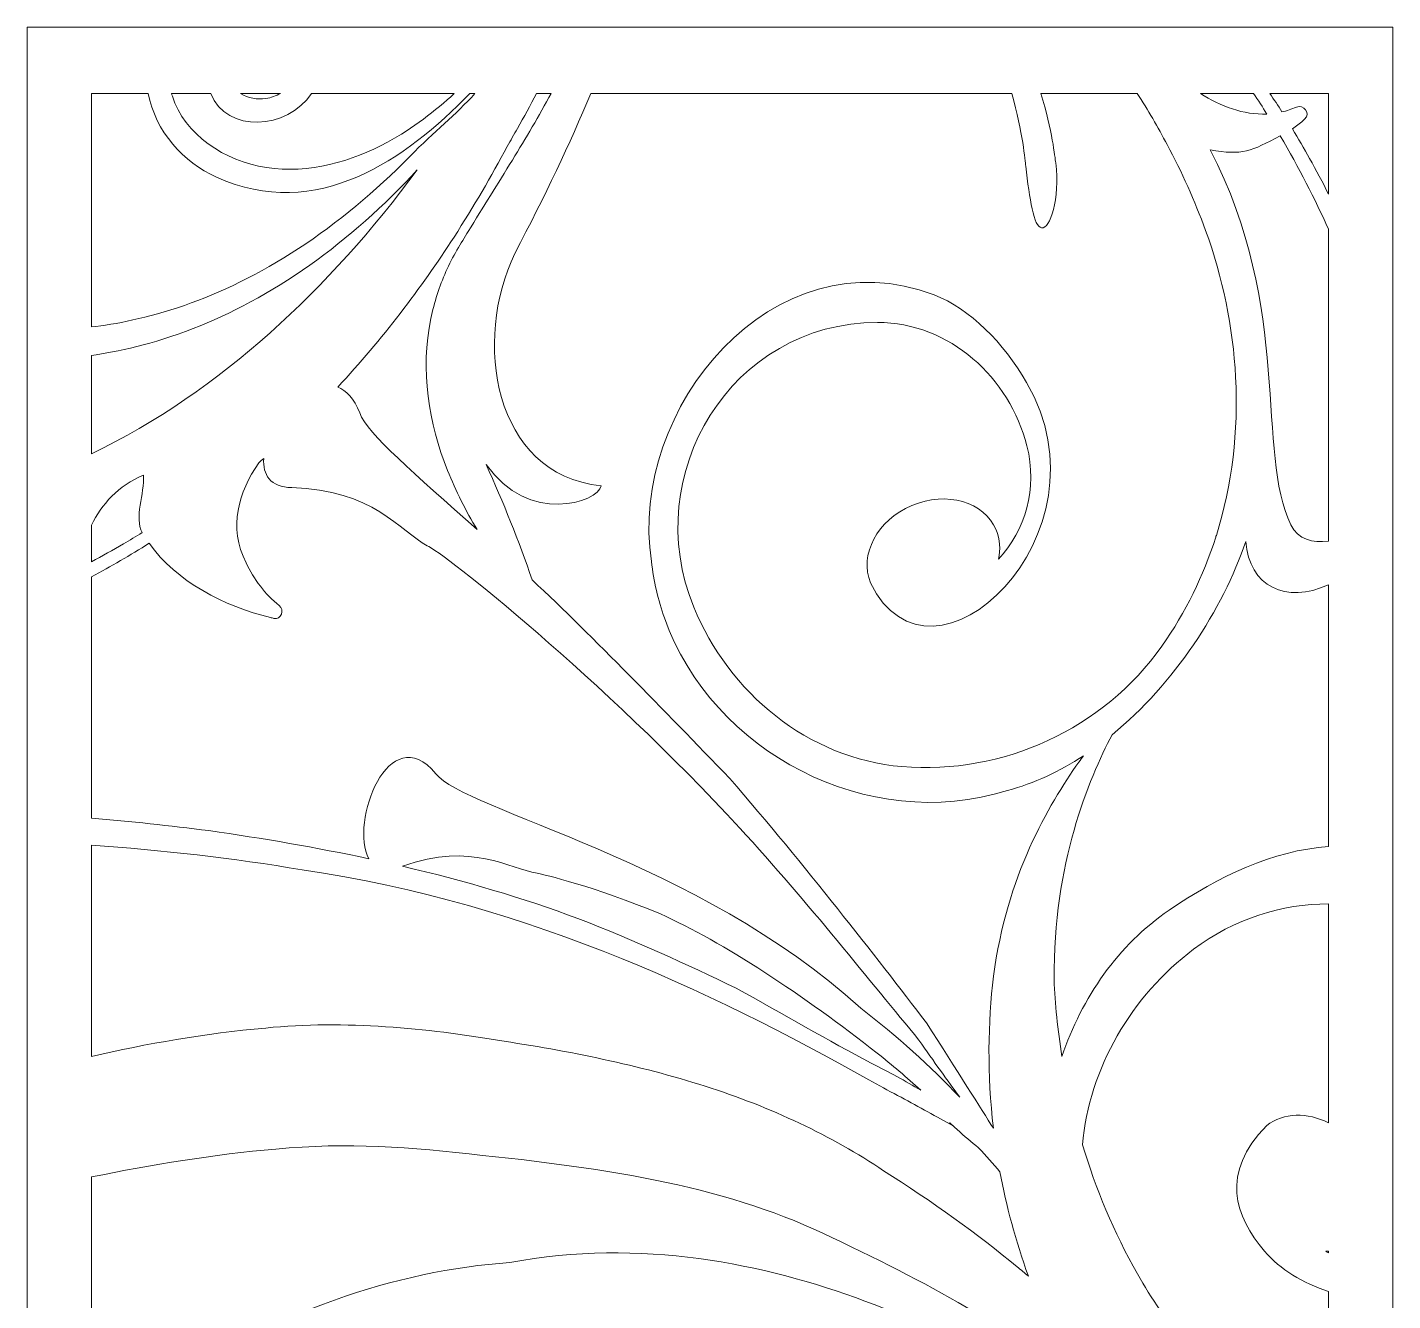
# Model space of a CAD drawing. Header units: centimetres. Extents: x -8.5 to 9.8, y -14.2 to 14.2.
# Drawn here: x -8.55 to -0.17, y 6.43 to 14.24 of the extents above; entities that cross this region are included whole.
import ezdxf

# ---------------------------------------------------------------- set-up
doc = ezdxf.new("R2010")
doc.units = ezdxf.units.CM
doc.header["$MEASUREMENT"] = 0
doc.layers.add('layer 1', color=7, linetype='Continuous')

msp = doc.modelspace()

# ---------------------------------------------------------------- linework, layer by layer
at = {"layer": 'layer 1', "color": 177, "lineweight": 9}
for points, knots in [([(-0.16679, 14.24162), (-0.16679, 14.24162), (-8.54814, 14.24162), (-8.54814, 14.24162), (-8.54814, 14.24162), (-8.54814, 14.24162), (-8.54814, -14.23494), (-8.54814, -14.23494), (-8.54814, -14.23494), (-8.54814, -14.23494), (-0.16679, -14.23494), (-0.16679, -14.23494), (-0.16679, -14.23494), (-0.16679, -14.23494), (-0.16679, 14.24162), (-0.16679, 14.24162)], [0, 0, 0, 0, 0.2, 0.2, 0.2, 0.2, 0.4, 0.4, 0.4, 0.4, 0.6, 0.6, 0.6, 0.6, 1, 1, 1, 1]), ([(-8.15466, 12.40208), (-8.15466, 12.40208), (-8.15466, 13.83595), (-8.15466, 13.83595), (-8.15466, 13.83595), (-8.15466, 13.83595), (-7.80713, 13.83595), (-7.80713, 13.83595), (-7.80713, 13.83595), (-7.75925, 13.60297), (-7.59147, 13.41121), (-7.3867, 13.32184), (-7.3867, 13.32184), (-6.7723, 13.04249), (-6.2208, 13.43195), (-5.83223, 13.83595), (-5.83223, 13.83595), (-5.83223, 13.83595), (-5.80024, 13.83595), (-5.80024, 13.83595), (-5.80024, 13.83595), (-5.91739, 13.70544), (-6.04784, 13.60341), (-6.19983, 13.44945), (-6.19983, 13.44945), (-6.41131, 13.23447), (-6.64486, 13.03934), (-6.88338, 12.88379), (-6.88338, 12.88379), (-7.12167, 12.72688), (-7.3643, 12.61103), (-7.58388, 12.53472), (-7.58388, 12.53472), (-7.8108, 12.45549), (-8.00911, 12.41909), (-8.15466, 12.40208)], [0, 0, 0, 0, 0.1, 0.1, 0.1, 0.1, 0.2, 0.2, 0.2, 0.2, 0.3, 0.3, 0.3, 0.3, 0.4, 0.4, 0.4, 0.4, 0.5, 0.5, 0.5, 0.5, 0.6, 0.6, 0.6, 0.6, 0.7, 0.7, 0.7, 0.7, 0.8, 0.8, 0.8, 0.8, 1, 1, 1, 1]), ([(-7.66274, 13.83595), (-7.66274, 13.83595), (-7.42146, 13.83595), (-7.42146, 13.83595), (-7.42146, 13.83595), (-7.327, 13.59011), (-6.95183, 13.60967), (-6.80276, 13.83595), (-6.80276, 13.83595), (-6.80276, 13.83595), (-5.92695, 13.83595), (-5.92695, 13.83595), (-5.92695, 13.83595), (-6.04272, 13.72868), (-6.17919, 13.62222), (-6.33813, 13.5361), (-6.33813, 13.5361), (-6.554, 13.41844), (-6.82044, 13.34099), (-7.08053, 13.38075), (-7.08053, 13.38075), (-7.33551, 13.41813), (-7.58429, 13.58476), (-7.65787, 13.81949), (-7.65787, 13.81949), (-7.65959, 13.82496), (-7.6612, 13.83043), (-7.66274, 13.83595)], [0, 0, 0, 0, 0.125, 0.125, 0.125, 0.125, 0.25, 0.25, 0.25, 0.25, 0.375, 0.375, 0.375, 0.375, 0.5, 0.5, 0.5, 0.5, 0.625, 0.625, 0.625, 0.625, 0.75, 0.75, 0.75, 0.75, 1, 1, 1, 1]), ([(-7.23917, 13.83595), (-7.23917, 13.83595), (-6.99422, 13.83595), (-6.99422, 13.83595), (-6.99422, 13.83595), (-7.02091, 13.82061), (-7.05127, 13.80948), (-7.08416, 13.80484), (-7.08416, 13.80484), (-7.13586, 13.79702), (-7.19464, 13.80597), (-7.23917, 13.83595)], [0, 0, 0, 0, 0.25, 0.25, 0.25, 0.25, 0.5, 0.5, 0.5, 0.5, 1, 1, 1, 1]), ([(-5.42191, 13.83595), (-5.42191, 13.83595), (-5.33179, 13.83595), (-5.33179, 13.83595), (-5.33179, 13.83595), (-5.40731, 13.69821), (-5.48776, 13.56225), (-5.5708, 13.42677), (-5.5708, 13.42677), (-5.6596, 13.28141), (-5.75077, 13.13617), (-5.84154, 12.98876), (-5.84154, 12.98876), (-5.88438, 12.91896), (-5.93781, 12.83392), (-5.9781, 12.74199), (-5.9781, 12.74199), (-6.01893, 12.65098), (-6.05089, 12.55476), (-6.07082, 12.45412), (-6.07082, 12.45412), (-6.13635, 12.14088), (-6.08527, 11.80865), (-5.96873, 11.52206), (-5.96873, 11.52206), (-5.91654, 11.39422), (-5.8562, 11.27364), (-5.78687, 11.15845), (-5.78687, 11.15845), (-6.16875, 11.50154), (-6.45986, 11.74407), (-6.5078, 11.87486), (-6.5078, 11.87486), (-6.54321, 11.96404), (-6.59031, 12.01342), (-6.64245, 12.03358), (-6.64245, 12.03358), (-6.36951, 12.32643), (-6.13074, 12.64019), (-5.9288, 12.95412), (-5.9288, 12.95412), (-5.80782, 13.14115), (-5.69947, 13.32763), (-5.60273, 13.51027), (-5.60273, 13.51027), (-5.58141, 13.54677), (-5.56016, 13.58358), (-5.53925, 13.62072), (-5.53925, 13.62072), (-5.49962, 13.69122), (-5.46041, 13.76301), (-5.42191, 13.83595)], [0, 0, 0, 0, 0.0714286, 0.0714286, 0.0714286, 0.0714286, 0.1428571, 0.1428571, 0.1428571, 0.1428571, 0.2142857, 0.2142857, 0.2142857, 0.2142857, 0.2857143, 0.2857143, 0.2857143, 0.2857143, 0.3571429, 0.3571429, 0.3571429, 0.3571429, 0.4285714, 0.4285714, 0.4285714, 0.4285714, 0.5, 0.5, 0.5, 0.5, 0.5714286, 0.5714286, 0.5714286, 0.5714286, 0.6428571, 0.6428571, 0.6428571, 0.6428571, 0.7142857, 0.7142857, 0.7142857, 0.7142857, 0.7857143, 0.7857143, 0.7857143, 0.7857143, 0.8571429, 0.8571429, 0.8571429, 0.8571429, 1, 1, 1, 1]), ([(-5.08975, 13.83595), (-5.08975, 13.83595), (-2.50551, 13.83595), (-2.50551, 13.83595), (-2.50551, 13.83595), (-2.43593, 13.5927), (-2.42414, 13.42318), (-2.41932, 13.38984), (-2.41932, 13.38984), (-2.39476, 13.18469), (-2.37136, 13.01893), (-2.32227, 13.01048), (-2.32227, 13.01048), (-2.27021, 13.00154), (-2.20834, 13.18626), (-2.23547, 13.41042), (-2.23547, 13.41042), (-2.24006, 13.4444), (-2.2569, 13.60598), (-2.32644, 13.83595), (-2.32644, 13.83595), (-2.32644, 13.83595), (-1.73485, 13.83595), (-1.73485, 13.83595), (-1.73485, 13.83595), (-1.66949, 13.73402), (-1.60814, 13.62922), (-1.55106, 13.52142), (-1.55106, 13.52142), (-1.46128, 13.35372), (-1.38265, 13.17795), (-1.31568, 12.99518), (-1.31568, 12.99518), (-1.20988, 12.70597), (-1.14659, 12.39986), (-1.13084, 12.0932), (-1.13084, 12.0932), (-1.11405, 11.76512), (-1.15117, 11.43564), (-1.2492, 11.12297), (-1.2492, 11.12297), (-1.25098, 11.11952), (-1.25225, 11.11507), (-1.2528, 11.11152), (-1.2528, 11.11152), (-1.32799, 10.87617), (-1.43715, 10.65087), (-1.58355, 10.44348), (-1.58355, 10.44348), (-1.94369, 9.93367), (-2.55944, 9.65279), (-3.17905, 9.70381), (-3.17905, 9.70381), (-3.75677, 9.75167), (-4.24248, 10.15914), (-4.45719, 10.68292), (-4.45719, 10.68292), (-4.79144, 11.49761), (-4.22791, 12.42836), (-3.32947, 12.43012), (-3.32947, 12.43012), (-2.88434, 12.43012), (-2.51828, 12.08876), (-2.41225, 11.67323), (-2.41225, 11.67323), (-2.34448, 11.40789), (-2.42235, 11.15569), (-2.58723, 10.97603), (-2.58723, 10.97603), (-2.57273, 11.03631), (-2.57625, 11.09905), (-2.60116, 11.15728), (-2.60116, 11.15728), (-2.67328, 11.32942), (-2.90472, 11.39655), (-3.11787, 11.30628), (-3.11787, 11.30628), (-3.33036, 11.21732), (-3.444, 11.00456), (-3.37163, 10.8318), (-3.37163, 10.8318), (-3.00009, 10.0581), (-1.86655, 11.12746), (-2.41428, 12.0624), (-2.41428, 12.0624), (-2.55598, 12.3043), (-2.75964, 12.51445), (-2.98146, 12.59936), (-2.98146, 12.59936), (-3.97196, 12.97786), (-4.86194, 11.8982), (-4.71712, 10.96289), (-4.71712, 10.96289), (-4.70332, 10.84146), (-4.67609, 10.72563), (-4.6372, 10.61635), (-4.6372, 10.61635), (-4.34412, 9.79301), (-3.39055, 9.28754), (-2.53144, 9.55698), (-2.53144, 9.55698), (-2.3683, 9.59994), (-2.21135, 9.67412), (-2.06407, 9.77074), (-2.06407, 9.77074), (-2.07369, 9.75776), (-2.0835, 9.74442), (-2.09346, 9.73069), (-2.09346, 9.73069), (-2.28117, 9.466), (-2.53594, 9.03113), (-2.61741, 8.41682), (-2.61741, 8.41682), (-2.65119, 8.13097), (-2.65678, 7.81628), (-2.61796, 7.48349), (-2.61796, 7.48349), (-2.69241, 7.59982), (-2.83875, 7.83548), (-3.02844, 8.13101), (-3.02844, 8.13101), (-3.34358, 8.54063), (-3.76807, 9.09169), (-4.2366, 9.63142), (-4.2366, 9.63142), (-4.64575, 10.05478), (-5.06829, 10.49128), (-5.44937, 10.85001), (-5.44937, 10.85001), (-5.52973, 11.08781), (-5.62768, 11.32836), (-5.73158, 11.55821), (-5.73158, 11.55821), (-5.47217, 11.18445), (-5.04339, 11.32592), (-5.02648, 11.42721), (-5.02648, 11.42721), (-5.69177, 11.49746), (-5.81269, 12.325), (-5.5554, 12.85324), (-5.5554, 12.85324), (-5.36916, 13.21028), (-5.21654, 13.52815), (-5.08975, 13.83595)], [0, 0, 0, 0, 0.027027, 0.027027, 0.027027, 0.027027, 0.0540541, 0.0540541, 0.0540541, 0.0540541, 0.0810811, 0.0810811, 0.0810811, 0.0810811, 0.1081081, 0.1081081, 0.1081081, 0.1081081, 0.1351351, 0.1351351, 0.1351351, 0.1351351, 0.1621622, 0.1621622, 0.1621622, 0.1621622, 0.1891892, 0.1891892, 0.1891892, 0.1891892, 0.2162162, 0.2162162, 0.2162162, 0.2162162, 0.2432432, 0.2432432, 0.2432432, 0.2432432, 0.2702703, 0.2702703, 0.2702703, 0.2702703, 0.2972973, 0.2972973, 0.2972973, 0.2972973, 0.3243243, 0.3243243, 0.3243243, 0.3243243, 0.3513514, 0.3513514, 0.3513514, 0.3513514, 0.3783784, 0.3783784, 0.3783784, 0.3783784, 0.4054054, 0.4054054, 0.4054054, 0.4054054, 0.4324324, 0.4324324, 0.4324324, 0.4324324, 0.4594595, 0.4594595, 0.4594595, 0.4594595, 0.4864865, 0.4864865, 0.4864865, 0.4864865, 0.5135135, 0.5135135, 0.5135135, 0.5135135, 0.5405405, 0.5405405, 0.5405405, 0.5405405, 0.5675676, 0.5675676, 0.5675676, 0.5675676, 0.5945946, 0.5945946, 0.5945946, 0.5945946, 0.6216216, 0.6216216, 0.6216216, 0.6216216, 0.6486486, 0.6486486, 0.6486486, 0.6486486, 0.6756757, 0.6756757, 0.6756757, 0.6756757, 0.7027027, 0.7027027, 0.7027027, 0.7027027, 0.7297297, 0.7297297, 0.7297297, 0.7297297, 0.7567568, 0.7567568, 0.7567568, 0.7567568, 0.7837838, 0.7837838, 0.7837838, 0.7837838, 0.8108108, 0.8108108, 0.8108108, 0.8108108, 0.8378378, 0.8378378, 0.8378378, 0.8378378, 0.8648649, 0.8648649, 0.8648649, 0.8648649, 0.8918919, 0.8918919, 0.8918919, 0.8918919, 0.9189189, 0.9189189, 0.9189189, 0.9189189, 0.9459459, 0.9459459, 0.9459459, 0.9459459, 1, 1, 1, 1]), ([(-1.34736, 13.83595), (-1.34736, 13.83595), (-1.02075, 13.83595), (-1.02075, 13.83595), (-1.02075, 13.83595), (-0.99268, 13.79386), (-0.96537, 13.75166), (-0.93878, 13.70942), (-0.93878, 13.70942), (-1.08206, 13.70305), (-1.2236, 13.7559), (-1.34736, 13.83595)], [0, 0, 0, 0, 0.25, 0.25, 0.25, 0.25, 0.5, 0.5, 0.5, 0.5, 1, 1, 1, 1]), ([(-0.92055, 13.83595), (-0.92055, 13.83595), (-0.56028, 13.83595), (-0.56028, 13.83595), (-0.56028, 13.83595), (-0.56028, 13.83595), (-0.56028, 13.21721), (-0.56028, 13.21721), (-0.56028, 13.21721), (-0.59731, 13.29048), (-0.63612, 13.36362), (-0.67678, 13.43639), (-0.67678, 13.43639), (-0.71075, 13.49753), (-0.74621, 13.55844), (-0.78279, 13.61864), (-0.78279, 13.61864), (-0.7602, 13.63409), (-0.73794, 13.65085), (-0.7169, 13.66882), (-0.7169, 13.66882), (-0.7141, 13.6716), (-0.71096, 13.67417), (-0.7077, 13.67709), (-0.7077, 13.67709), (-0.66863, 13.71205), (-0.71257, 13.77155), (-0.75825, 13.75143), (-0.75825, 13.75143), (-0.78772, 13.73852), (-0.81696, 13.72892), (-0.84627, 13.722), (-0.84627, 13.722), (-0.87056, 13.76017), (-0.89531, 13.79816), (-0.92055, 13.83595)], [0, 0, 0, 0, 0.1, 0.1, 0.1, 0.1, 0.2, 0.2, 0.2, 0.2, 0.3, 0.3, 0.3, 0.3, 0.4, 0.4, 0.4, 0.4, 0.5, 0.5, 0.5, 0.5, 0.6, 0.6, 0.6, 0.6, 0.7, 0.7, 0.7, 0.7, 0.8, 0.8, 0.8, 0.8, 1, 1, 1, 1]), ([(-0.56028, 13.00167), (-0.56028, 13.00167), (-0.56028, 11.08844), (-0.56028, 11.08844), (-0.56028, 11.08844), (-0.66056, 11.07503), (-0.74689, 11.09673), (-0.7916, 11.18769), (-0.7916, 11.18769), (-1.00761, 11.62712), (-0.78071, 12.51563), (-1.28713, 13.49025), (-1.28713, 13.49025), (-1.08916, 13.45181), (-1.03389, 13.4834), (-0.85723, 13.5746), (-0.85723, 13.5746), (-0.74292, 13.38086), (-0.64453, 13.18795), (-0.56028, 13.00167)], [0, 0, 0, 0, 0.1666667, 0.1666667, 0.1666667, 0.1666667, 0.3333333, 0.3333333, 0.3333333, 0.3333333, 0.5, 0.5, 0.5, 0.5, 0.6666667, 0.6666667, 0.6666667, 0.6666667, 1, 1, 1, 1]), ([(-8.15466, 11.62385), (-8.15466, 11.62385), (-8.15466, 12.22778), (-8.15466, 12.22778), (-8.15466, 12.22778), (-7.99752, 12.24985), (-7.77862, 12.29564), (-7.53086, 12.39226), (-7.53086, 12.39226), (-7.30306, 12.48058), (-7.05442, 12.61129), (-6.8141, 12.78201), (-6.8141, 12.78201), (-6.58086, 12.94664), (-6.35645, 13.14765), (-6.15422, 13.36628), (-6.15422, 13.36628), (-6.69488, 12.63774), (-7.35437, 12.01087), (-8.15466, 11.62385)], [0, 0, 0, 0, 0.1666667, 0.1666667, 0.1666667, 0.1666667, 0.3333333, 0.3333333, 0.3333333, 0.3333333, 0.5, 0.5, 0.5, 0.5, 0.6666667, 0.6666667, 0.6666667, 0.6666667, 1, 1, 1, 1]), ([(-8.15466, 9.38813), (-8.15466, 9.38813), (-8.15466, 10.8688), (-8.15466, 10.8688), (-8.15466, 10.8688), (-8.03484, 10.93283), (-7.91638, 11.00143), (-7.80029, 11.07459), (-7.80029, 11.07459), (-7.63347, 10.83924), (-7.3387, 10.68704), (-7.05624, 10.61877), (-7.05624, 10.61877), (-7.04911, 10.61658), (-7.04186, 10.6151), (-7.0344, 10.6133), (-7.0344, 10.6133), (-6.98943, 10.60342), (-6.96823, 10.66571), (-7.00137, 10.69162), (-7.00137, 10.69162), (-7.08828, 10.7603), (-7.15662, 10.85539), (-7.20548, 10.95412), (-7.20548, 10.95412), (-7.31506, 11.1765), (-7.25178, 11.38667), (-7.1277, 11.56873), (-7.1277, 11.56873), (-7.11727, 11.57761), (-7.10689, 11.58654), (-7.09658, 11.5955), (-7.09658, 11.5955), (-7.10429, 11.49622), (-7.05793, 11.41911), (-6.92398, 11.41637), (-6.92398, 11.41637), (-6.4322, 11.40538), (-6.25473, 11.1481), (-6.09376, 11.0589), (-6.09376, 11.0589), (-6.00434, 11.02825), (-5.01359, 10.23684), (-4.17452, 9.32644), (-4.17452, 9.32644), (-3.74994, 8.86375), (-3.37096, 8.37989), (-3.07482, 8.02533), (-3.07482, 8.02533), (-2.98269, 7.89305), (-2.89738, 7.77315), (-2.82358, 7.67464), (-2.82358, 7.67464), (-3.00468, 7.86404), (-3.20853, 8.05129), (-3.4321, 8.22079), (-3.4321, 8.22079), (-4.43369, 9.13469), (-5.87058, 9.43479), (-6.03974, 9.66031), (-6.03974, 9.66031), (-6.33088, 10.00652), (-6.56987, 9.35876), (-6.45244, 9.13824), (-6.45244, 9.13824), (-6.77368, 9.20707), (-7.10277, 9.26369), (-7.43331, 9.31052), (-7.43331, 9.31052), (-7.6727, 9.34094), (-7.91363, 9.36706), (-8.15466, 9.38813)], [0, 0, 0, 0, 0.0526316, 0.0526316, 0.0526316, 0.0526316, 0.1052632, 0.1052632, 0.1052632, 0.1052632, 0.1578947, 0.1578947, 0.1578947, 0.1578947, 0.2105263, 0.2105263, 0.2105263, 0.2105263, 0.2631579, 0.2631579, 0.2631579, 0.2631579, 0.3157895, 0.3157895, 0.3157895, 0.3157895, 0.3684211, 0.3684211, 0.3684211, 0.3684211, 0.4210526, 0.4210526, 0.4210526, 0.4210526, 0.4736842, 0.4736842, 0.4736842, 0.4736842, 0.5263158, 0.5263158, 0.5263158, 0.5263158, 0.5789474, 0.5789474, 0.5789474, 0.5789474, 0.6315789, 0.6315789, 0.6315789, 0.6315789, 0.6842105, 0.6842105, 0.6842105, 0.6842105, 0.7368421, 0.7368421, 0.7368421, 0.7368421, 0.7894737, 0.7894737, 0.7894737, 0.7894737, 0.8421053, 0.8421053, 0.8421053, 0.8421053, 0.8947368, 0.8947368, 0.8947368, 0.8947368, 1, 1, 1, 1]), ([(-8.15466, 10.9613), (-8.15466, 10.9613), (-8.15466, 11.18564), (-8.15466, 11.18564), (-8.15466, 11.18564), (-8.09324, 11.31215), (-7.98878, 11.42904), (-7.83544, 11.49284), (-7.83544, 11.49284), (-7.82748, 11.3789), (-7.89425, 11.23148), (-7.84209, 11.14012), (-7.84209, 11.14012), (-7.88049, 11.11637), (-7.91929, 11.09337), (-7.95767, 11.07105), (-7.95767, 11.07105), (-8.02311, 11.03277), (-8.08888, 10.99619), (-8.15466, 10.9613)], [0, 0, 0, 0, 0.1666667, 0.1666667, 0.1666667, 0.1666667, 0.3333333, 0.3333333, 0.3333333, 0.3333333, 0.5, 0.5, 0.5, 0.5, 0.6666667, 0.6666667, 0.6666667, 0.6666667, 1, 1, 1, 1]), ([(-0.56028, 10.82015), (-0.56028, 10.82015), (-0.56028, 9.21308), (-0.56028, 9.21308), (-0.56028, 9.21308), (-0.90415, 9.18902), (-1.23385, 9.0308), (-1.53962, 8.82204), (-1.53962, 8.82204), (-1.85163, 8.60902), (-2.07514, 8.28667), (-2.19691, 7.92435), (-2.19691, 7.92435), (-2.22372, 8.08868), (-2.23942, 8.24718), (-2.24531, 8.39577), (-2.24531, 8.39577), (-2.2504, 9.11081), (-2.03179, 9.62629), (-1.88927, 9.89932), (-1.88927, 9.89932), (-1.50816, 10.21094), (-1.21067, 10.66581), (-1.06918, 11.08578), (-1.06918, 11.08578), (-1.04618, 10.80991), (-0.82251, 10.69912), (-0.56028, 10.82015)], [0, 0, 0, 0, 0.125, 0.125, 0.125, 0.125, 0.25, 0.25, 0.25, 0.25, 0.375, 0.375, 0.375, 0.375, 0.5, 0.5, 0.5, 0.5, 0.625, 0.625, 0.625, 0.625, 0.75, 0.75, 0.75, 0.75, 1, 1, 1, 1]), ([(-8.15466, 7.92496), (-8.15466, 7.92496), (-8.15466, 9.22145), (-8.15466, 9.22145), (-8.15466, 9.22145), (-7.72512, 9.19026), (-7.28498, 9.14356), (-6.86131, 9.06912), (-6.86131, 9.06912), (-5.44508, 8.86724), (-4.24082, 8.26779), (-3.29308, 7.73112), (-3.29308, 7.73112), (-3.17466, 7.67063), (-3.06722, 7.60891), (-2.96165, 7.55202), (-2.96165, 7.55202), (-2.96165, 7.55202), (-2.88368, 7.5098), (-2.88368, 7.5098), (-2.88368, 7.5098), (-2.88368, 7.5098), (-2.86432, 7.49961), (-2.86432, 7.49961), (-2.86432, 7.49961), (-2.91456, 7.53811), (-2.86838, 7.50114), (-2.87527, 7.50593), (-2.87527, 7.50593), (-2.87527, 7.50593), (-2.84126, 7.47577), (-2.84126, 7.47577), (-2.84126, 7.47577), (-2.79604, 7.43546), (-2.75148, 7.39922), (-2.71069, 7.36485), (-2.71069, 7.36485), (-2.71069, 7.36485), (-2.70779, 7.36251), (-2.70779, 7.36251), (-2.70779, 7.36251), (-2.66284, 7.31386), (-2.61947, 7.26531), (-2.57783, 7.21729), (-2.57783, 7.21729), (-2.53911, 7.00852), (-2.48215, 6.79405), (-2.40318, 6.57639), (-2.40318, 6.57639), (-2.42554, 6.59521), (-2.44857, 6.61424), (-2.47233, 6.6335), (-2.47233, 6.6335), (-2.7074, 6.8298), (-2.99885, 7.03715), (-3.29159, 7.22314), (-3.29159, 7.22314), (-3.60967, 7.43662), (-3.98375, 7.61419), (-4.38751, 7.74149), (-4.38751, 7.74149), (-4.79113, 7.87197), (-5.22332, 7.95775), (-5.66122, 8.02428), (-5.66122, 8.02428), (-6.07799, 8.09524), (-6.60366, 8.14947), (-7.08439, 8.09887), (-7.08439, 8.09887), (-7.45981, 8.06599), (-7.81578, 8.00219), (-8.15466, 7.92496)], [0, 0, 0, 0, 0.0526316, 0.0526316, 0.0526316, 0.0526316, 0.1052632, 0.1052632, 0.1052632, 0.1052632, 0.1578947, 0.1578947, 0.1578947, 0.1578947, 0.2105263, 0.2105263, 0.2105263, 0.2105263, 0.2631579, 0.2631579, 0.2631579, 0.2631579, 0.3157895, 0.3157895, 0.3157895, 0.3157895, 0.3684211, 0.3684211, 0.3684211, 0.3684211, 0.4210526, 0.4210526, 0.4210526, 0.4210526, 0.4736842, 0.4736842, 0.4736842, 0.4736842, 0.5263158, 0.5263158, 0.5263158, 0.5263158, 0.5789474, 0.5789474, 0.5789474, 0.5789474, 0.6315789, 0.6315789, 0.6315789, 0.6315789, 0.6842105, 0.6842105, 0.6842105, 0.6842105, 0.7368421, 0.7368421, 0.7368421, 0.7368421, 0.7894737, 0.7894737, 0.7894737, 0.7894737, 0.8421053, 0.8421053, 0.8421053, 0.8421053, 0.8947368, 0.8947368, 0.8947368, 0.8947368, 1, 1, 1, 1]), ([(-6.24445, 9.09165), (-5.81866, 9.24587), (-5.58687, 9.07451), (-5.41911, 9.05053), (-5.41911, 9.05053), (-5.37737, 9.04083), (-5.0689, 8.96929), (-4.6616, 8.79897), (-4.6616, 8.79897), (-4.28428, 8.63157), (-3.77495, 8.29422), (-3.3319, 7.94536), (-3.3319, 7.94536), (-3.23982, 7.8725), (-3.15, 7.79566), (-3.06338, 7.71659), (-3.06338, 7.71659), (-3.15781, 7.77353), (-3.25967, 7.82923), (-3.36885, 7.88339), (-3.36885, 7.88339), (-3.62474, 8.01912), (-3.91055, 8.18512), (-4.19602, 8.34342), (-4.19602, 8.34342), (-4.50032, 8.48918), (-4.82364, 8.63951), (-5.16791, 8.77103), (-5.16791, 8.77103), (-5.50683, 8.89836), (-5.8692, 9.0039), (-6.24445, 9.09165)], [0, 0, 0, 0, 0.1111111, 0.1111111, 0.1111111, 0.1111111, 0.2222222, 0.2222222, 0.2222222, 0.2222222, 0.3333333, 0.3333333, 0.3333333, 0.3333333, 0.4444444, 0.4444444, 0.4444444, 0.4444444, 0.5555556, 0.5555556, 0.5555556, 0.5555556, 0.6666667, 0.6666667, 0.6666667, 0.6666667, 0.7777778, 0.7777778, 0.7777778, 0.7777778, 1, 1, 1, 1]), ([(-0.56028, 8.86122), (-0.56028, 8.86122), (-0.56028, 7.51703), (-0.56028, 7.51703), (-0.56028, 7.51703), (-0.68994, 7.58198), (-0.83521, 7.58083), (-0.9403, 7.50029), (-0.9403, 7.50029), (-1.22862, 7.20662), (-1.13588, 6.94261), (-0.95331, 6.72898), (-0.95331, 6.72898), (-0.85751, 6.61687), (-0.71961, 6.53297), (-0.56028, 6.48173), (-0.56028, 6.48173), (-0.56028, 6.48173), (-0.56028, 5.45578), (-0.56028, 5.45578), (-0.56028, 5.45578), (-0.6104, 5.46787), (-0.66032, 5.48151), (-0.70997, 5.4967), (-0.70997, 5.4967), (-0.82094, 5.57267), (-0.95199, 5.67239), (-1.05306, 5.76109), (-1.05306, 5.76109), (-1.33257, 6.00798), (-1.56287, 6.28758), (-1.73376, 6.58979), (-1.73376, 6.58979), (-1.87951, 6.84683), (-1.99016, 7.1158), (-2.0708, 7.38144), (-2.0708, 7.38144), (-2.02996, 7.85402), (-1.76984, 8.29513), (-1.38934, 8.58211), (-1.38934, 8.58211), (-1.13829, 8.77157), (-0.8466, 8.86086), (-0.56028, 8.86122)], [0, 0, 0, 0, 0.0833333, 0.0833333, 0.0833333, 0.0833333, 0.1666667, 0.1666667, 0.1666667, 0.1666667, 0.25, 0.25, 0.25, 0.25, 0.3333333, 0.3333333, 0.3333333, 0.3333333, 0.4166667, 0.4166667, 0.4166667, 0.4166667, 0.5, 0.5, 0.5, 0.5, 0.5833333, 0.5833333, 0.5833333, 0.5833333, 0.6666667, 0.6666667, 0.6666667, 0.6666667, 0.75, 0.75, 0.75, 0.75, 0.8333333, 0.8333333, 0.8333333, 0.8333333, 1, 1, 1, 1]), ([(-8.15466, 5.33427), (-8.15466, 5.33427), (-8.15466, 7.18498), (-8.15466, 7.18498), (-8.15466, 7.18498), (-7.78269, 7.25916), (-7.40525, 7.3238), (-7.02348, 7.35596), (-7.02348, 7.35596), (-6.58076, 7.39851), (-6.19942, 7.36929), (-5.75311, 7.31713), (-5.75311, 7.31713), (-5.32574, 7.27238), (-4.92462, 7.22022), (-4.55499, 7.1357), (-4.55499, 7.1357), (-4.18435, 7.05355), (-3.84873, 6.93537), (-3.55272, 6.78572), (-3.55272, 6.78572), (-3.22073, 6.62718), (-2.94612, 6.48422), (-2.68661, 6.32861), (-2.68661, 6.32861), (-2.50067, 6.22059), (-2.31215, 6.09016), (-2.13322, 5.99395), (-2.13322, 5.99395), (-2.04713, 5.8471), (-1.94804, 5.7037), (-1.83708, 5.56618), (-1.83708, 5.56618), (-1.85333, 5.57791), (-1.86984, 5.5899), (-1.88665, 5.60223), (-1.88665, 5.60223), (-2.27255, 5.89234), (-2.79556, 6.19349), (-3.40601, 6.42287), (-3.40601, 6.42287), (-4.02044, 6.65174), (-4.78296, 6.81096), (-5.58677, 6.65959), (-5.58677, 6.65959), (-6.27482, 6.61223), (-7.09127, 6.34548), (-7.61581, 5.90334), (-7.61581, 5.90334), (-7.83388, 5.72001), (-7.99874, 5.55379), (-8.15466, 5.33427)], [0, 0, 0, 0, 0.0714286, 0.0714286, 0.0714286, 0.0714286, 0.1428571, 0.1428571, 0.1428571, 0.1428571, 0.2142857, 0.2142857, 0.2142857, 0.2142857, 0.2857143, 0.2857143, 0.2857143, 0.2857143, 0.3571429, 0.3571429, 0.3571429, 0.3571429, 0.4285714, 0.4285714, 0.4285714, 0.4285714, 0.5, 0.5, 0.5, 0.5, 0.5714286, 0.5714286, 0.5714286, 0.5714286, 0.6428571, 0.6428571, 0.6428571, 0.6428571, 0.7142857, 0.7142857, 0.7142857, 0.7142857, 0.7857143, 0.7857143, 0.7857143, 0.7857143, 0.8571429, 0.8571429, 0.8571429, 0.8571429, 1, 1, 1, 1]), ([(-0.56028, 6.72936), (-0.56028, 6.72936), (-0.56028, 6.71952), (-0.56028, 6.71952), (-0.56028, 6.71952), (-0.56619, 6.72246), (-0.57208, 6.72548), (-0.57792, 6.72856), (-0.57792, 6.72856), (-0.57202, 6.72868), (-0.56614, 6.72893), (-0.56028, 6.72936)], [0, 0, 0, 0, 0.25, 0.25, 0.25, 0.25, 0.5, 0.5, 0.5, 0.5, 1, 1, 1, 1])]:
    msp.add_open_spline(points, degree=3, knots=knots, dxfattribs=at)

doc.saveas('drawing.dxf')
